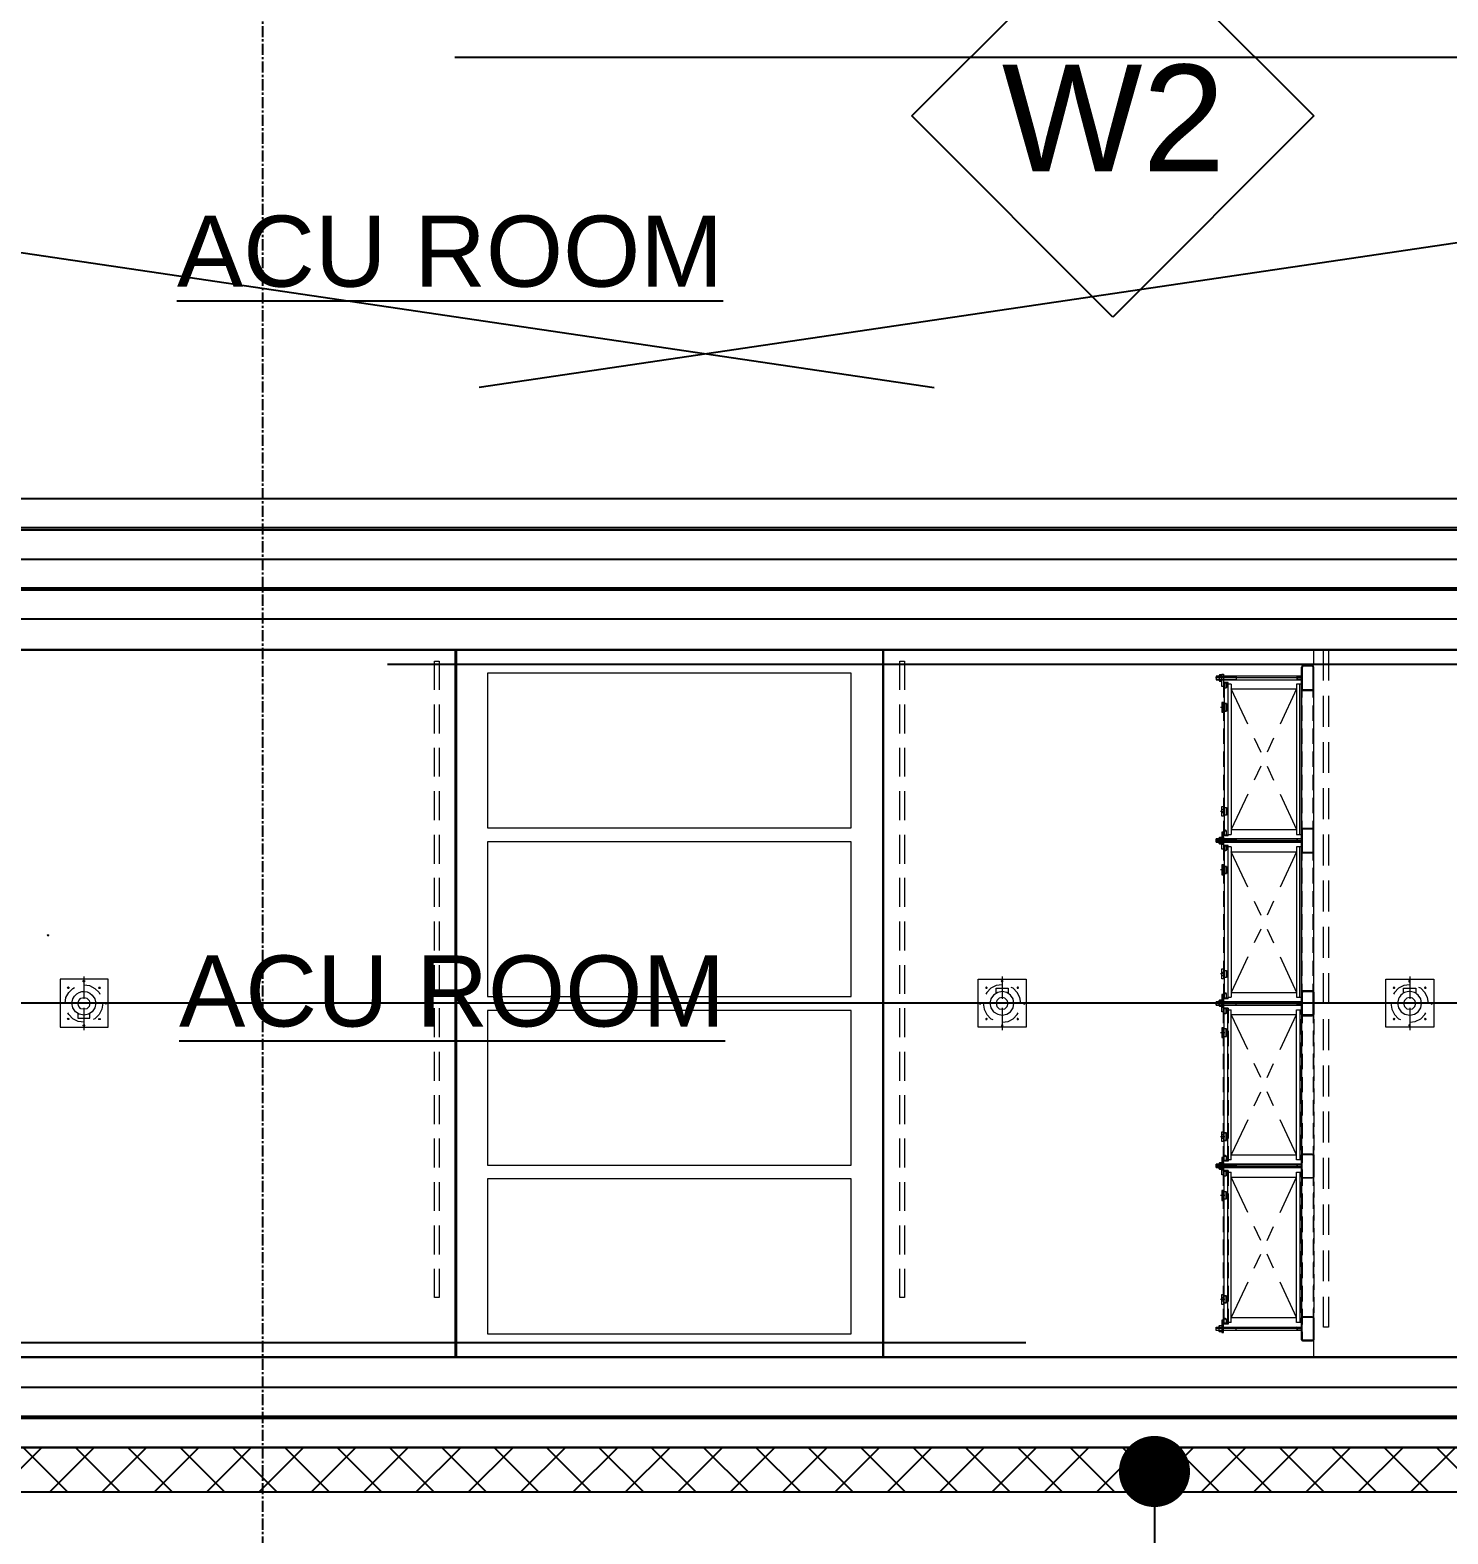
# Model space of a CAD drawing. Header units: millimetres. Extents: x 4133871 to 4440428, y -545651 to -495191.
# Drawn here: x 4173160 to 4177947, y -540136 to -535058 of the extents above; entities that cross this region are included whole.
import ezdxf
from ezdxf.enums import TextEntityAlignment as Align

# ---------------------------------------------------------------- set-up
doc = ezdxf.new("R2010")
doc.units = ezdxf.units.MM
doc.header["$LTSCALE"] = 60
for name, pattern in [('CEN', [62, 60, -1, 0, -1]), ('CEN1', [1.4, 0.8, -0.2, 0.2, -0.2]), ('CENTER', [2, 1.25, -0.25, 0.25, -0.25]), ('DASHED', [19.05, 12.7, -6.35]), ('HIDDEN', [0.375, 0.25, -0.125])]:
    doc.linetypes.add(name, pattern=pattern)
for name, color, linetype in [('1CEN', 1, 'CEN'), ('1ST FL FW1-2', 3, 'Continuous'), ('AA-XXXX-SYMB', 7, 'Continuous'), ('AA-XXXX-TEXT', 3, 'Continuous'), ('C_TEXT_01', 2, 'Continuous'), ('EQUIPMENT', 6, 'Continuous'), ('INI', 11, 'Continuous'), ('PDF_Geomertry', 7, 'Continuous')]:
    doc.layers.add(name, color=color, linetype=linetype)
doc.styles.add('ARCHILAB_ROMANS', font='romans.shx', dxfattribs={"bigfont": 'ghs.shx'})
doc.styles.add('Arial', font='arial.ttf')
doc.styles.add('돋움', font='')
doc.styles.get('돋움').set_extended_font_data('Dotum')
doc.dimstyles.new('일반도면_0060', dxfattribs={"dimtxt": 240, "dimasz": 240, "dimexe": 60, "dimexo": 300, "dimgap": 75, "dimtad": 1, "dimdec": 0, "dimzin": 0, "dimdsep": 46, "dimtxsty": '돋움', "dimcen": -300, "dimclrd": 7, "dimclre": 7, "dimclrt": 2, "dimadec": 8, "dimazin": 0, "dimtfac": 1, "dimtdec": 0, "dimtix": 1, "dimtmove": 2, "dimatfit": 3, "dimfxl": 1, "dimtolj": 1, "dimtzin": 0, "dimarcsym": 0})

# ---------------------------------------------------------------- blocks, each defined once
blk = doc.blocks.new('EQ')
at = {"color": 253, "linetype": 'DASHED', "ltscale": 10}
for p, q in [((13540, 2000), (0, 2000)), ((13540, 2000), (0, 0)), ((0, 2000), (13540, 0)), ((13312.1, -49.7), (227.8, -49.7)), ((227.9, -2338.3), (13312.1, -2338.3))]:
    blk.add_line(p, q, dxfattribs=at)
at = {"color": 253, "linetype": 'CEN1', "ltscale": 500}
blk.add_line((13237.3, -1193.2), (1563.8, -1193.2), dxfattribs=at)
at = {"color": 253}
blk.add_lwpolyline([(0, -2388), (0, 0), (13540, 0), (13540, -2388)], close=True, dxfattribs=at)
at = {"layer": 'EQUIPMENT', "color": 253}
blk.add_lwpolyline([(0, -2388), (13540, -2388), (13540, 0), (0, 0)], close=True, dxfattribs=at)
at = {"layer": 'PDF_Geomertry', "color": 253, "lineweight": 0}
for points in [[(5920.4, 0), (5920.4, -2388)], [(7258.5, -78.9), (6030.4, -78.9), (6030.4, -600.3), (7258.5, -600.3)], [(8502.1, -84.6), (8500.9, -87.2), (8502.1, -89.7), (8500.9, -94.8), (8502.1, -99.9), (8500.9, -102.4), (8502.1, -105), (8509.8, -105), (8509.8, -84.6)], [(8815.2, -52.8), (8783.4, -52.8), (8779.6, -54.1), (8778.3, -57.9), (8778.3, -131.7), (8779.6, -135.5), (8783.4, -136.8), (8815.2, -136.8), (8819.1, -135.5), (8820.3, -131.7), (8820.3, -57.9), (8819.1, -54.1)], [(8778.3, -57.9), (8778.3, -122.8)], [(8783.4, -134.2), (8815.2, -134.2), (8816.5, -133), (8817.8, -131.7), (8817.8, -57.9), (8815.2, -55.3), (8783.4, -55.3), (8780.9, -57.9), (8780.9, -131.7), (8782.1, -133)], [(8522.5, -129.2), (8517.4, -129.2), (8517.4, -127.9), (8522.5, -127.9), (8523.8, -126.6), (8523.8, -112.6), (8525, -112.6), (8525, -126.6), (8523.8, -129.2)], [(8761.8, -623), (8778.3, -623), (8778.3, -115.2), (8761.8, -115.2)], [(8778.3, -148.2), (8778.3, -200.4)], [(8517.4, -206.8), (8525, -206.8), (8525, -181.3), (8517.4, -181.3), (8525, -181.3), (8525, -206.8)], [(8523.8, -206.8), (8523.8, -181.3)], [(8778.3, -225.9), (8778.3, -278.1)], [(8778.3, -304.8), (8778.3, -357)], [(8778.3, -382.4), (8778.3, -434.6)], [(8778.3, -460.1), (8778.3, -512.3)], [(8778.3, -539), (8778.3, -589.9)], [(8522.5, -609), (8517.4, -609), (8517.4, -610.3), (8522.5, -610.3), (8522.5, -611.5), (8523.8, -612.8), (8523.8, -625.5), (8525, -625.5), (8525, -612.8), (8523.8, -610.3)], [(8815.2, -602.6), (8783.4, -602.6), (8779.6, -603.9), (8778.3, -607.7), (8778.3, -680.3), (8779.6, -684.1), (8783.4, -685.4), (8815.2, -685.4), (8819.1, -684.1), (8820.3, -680.3), (8820.3, -607.7), (8819.1, -603.9)], [(8815.2, -602.6), (8783.4, -602.6), (8779.6, -603.9), (8778.3, -607.7), (8778.3, -680.3), (8779.6, -684.1), (8783.4, -685.4), (8815.2, -685.4), (8819.1, -684.1), (8820.3, -680.3), (8820.3, -607.7), (8819.1, -603.9)], [(8778.3, -607.7), (8778.3, -671.4)], [(8783.4, -682.8), (8815.2, -682.8), (8816.5, -682.8), (8817.8, -680.3), (8817.8, -607.7), (8816.5, -605.2), (8815.2, -605.2), (8783.4, -605.2), (8782.1, -605.2), (8780.9, -607.7), (8780.9, -680.3), (8782.1, -682.8)], [(8783.4, -682.8), (8815.2, -682.8), (8816.5, -682.8), (8817.8, -680.3), (8817.8, -607.7), (8816.5, -605.2), (8815.2, -605.2), (8783.4, -605.2), (8782.1, -605.2), (8780.9, -607.7), (8780.9, -680.3), (8782.1, -682.8)], [(7258.5, -648.1), (6030.4, -648.1), (6030.4, -1170.7), (7258.5, -1170.7)], [(8778.3, -649.7), (8490.7, -649.7), (8490.7, -638.3), (8778.3, -638.3)], [(8778.3, -638.3), (8490.7, -638.3), (8490.7, -649.7), (8778.3, -649.7)], [(8502.1, -654.8), (8500.9, -653.6), (8500.9, -634.5), (8502.1, -633.2), (8500.9, -635.7), (8502.1, -638.3), (8500.9, -644.6), (8502.1, -649.7), (8500.9, -652.3)], [(8502.1, -633.2), (8500.9, -634.5), (8500.9, -653.6), (8502.1, -654.8), (8500.9, -652.3), (8502.1, -649.7), (8500.9, -644.6), (8502.1, -638.3), (8500.9, -635.7)], [(8778.3, -616.6), (8778.3, -680.3)], [(8522.5, -679), (8517.4, -679), (8517.4, -677.7), (8522.5, -677.7), (8522.5, -676.5), (8523.8, -675.2), (8523.8, -662.5), (8525, -662.5), (8525, -675.2), (8523.8, -677.7)], [(8761.8, -1172.9), (8778.3, -1172.9), (8778.3, -665), (8761.8, -665)], [(8778.3, -698.1), (8778.3, -750.3)], [(8517.4, -755.4), (8525, -755.4), (8525, -731.2), (8517.4, -731.2), (8525, -731.2), (8525, -755.4)], [(8523.8, -755.4), (8523.8, -731.2)], [(8778.3, -775.7), (8778.3, -827.9)], [(8778.3, -853.4), (8778.3, -905.6)], [(8778.3, -932.3), (8778.3, -983.2)], [(8778.3, -1009.9), (8778.3, -1062.1)], [(4749, -1274.3), (4749, -1112.2), (4586.9, -1112.2), (4586.9, -1274.3)], [(7849.2, -1112.2), (7849.2, -1274.3), (7687.1, -1274.3), (7687.1, -1112.2)], [(8778.3, -1087.6), (8778.3, -1139.8)], [(9225.7, -1112.2), (9225.7, -1274.3), (9063.5, -1274.3), (9063.5, -1112.2)], [(8815.2, -1235.2), (8783.4, -1235.2), (8779.6, -1233.9), (8778.3, -1230.1), (8778.3, -1156.3), (8779.6, -1153.8), (8783.4, -1151.2), (8815.2, -1151.2), (8819.1, -1153.8), (8820.3, -1156.3), (8820.3, -1230.1), (8819.1, -1233.9)], [(8815.2, -1151.2), (8783.4, -1151.2), (8779.6, -1153.8), (8778.3, -1156.3), (8778.3, -1230.1), (8779.6, -1233.9), (8783.4, -1235.2), (8815.2, -1235.2), (8819.1, -1233.9), (8820.3, -1230.1), (8820.3, -1156.3), (8819.1, -1153.8)], [(8778.3, -1221.2), (8778.3, -1156.3)], [(8778.3, -1166.5), (8778.3, -1230.1)], [(8783.4, -1153.8), (8815.2, -1153.8), (8817.8, -1156.3), (8817.8, -1230.1), (8815.2, -1232.7), (8783.4, -1232.7), (8780.9, -1230.1), (8780.9, -1156.3)], [(8783.4, -1232.7), (8815.2, -1232.7), (8817.8, -1230.1), (8817.8, -1156.3), (8815.2, -1153.8), (8783.4, -1153.8), (8780.9, -1156.3), (8780.9, -1230.1)], [(7258.5, -1217.3), (6030.4, -1217.3), (6030.4, -1739.9), (7258.5, -1739.9)], [(8778.3, -1188.1), (8490.7, -1188.1), (8490.7, -1199.6), (8778.3, -1199.6)], [(8778.3, -1199.6), (8490.7, -1199.6), (8490.7, -1188.1), (8778.3, -1188.1)], [(8502.1, -1183), (8500.9, -1184.3), (8500.9, -1202.1), (8502.1, -1203.4), (8500.9, -1200.8), (8502.1, -1198.3), (8500.9, -1193.2), (8502.1, -1188.1), (8500.9, -1185.6)], [(8502.1, -1203.4), (8500.9, -1202.1), (8500.9, -1184.3), (8502.1, -1183), (8500.9, -1185.6), (8502.1, -1188.1), (8500.9, -1193.2), (8502.1, -1198.3), (8500.9, -1200.9)], [(8522.5, -1228.9), (8517.4, -1228.9), (8517.4, -1226.3), (8522.5, -1226.3), (8523.8, -1225), (8523.8, -1212.3), (8525, -1212.3), (8525, -1225), (8523.8, -1227.6)], [(8761.8, -1214.9), (8778.3, -1214.9), (8778.3, -1721.4), (8761.8, -1721.4)], [(8778.3, -1298.9), (8778.3, -1246.7)], [(8778.3, -1376.5), (8778.3, -1325.6)], [(8778.3, -1455.4), (8778.3, -1403.2)], [(8778.3, -1533.1), (8778.3, -1480.9)], [(8778.3, -1610.7), (8778.3, -1559.8)], [(8517.4, -1631.1), (8525, -1631.1), (8525, -1656.5), (8517.4, -1656.5), (8525, -1656.5), (8525, -1631.1)], [(8523.8, -1631.1), (8523.8, -1656.5)], [(8778.3, -1689.6), (8778.3, -1637.4)], [(8522.5, -1707.4), (8517.4, -1707.4), (8517.4, -1710), (8522.5, -1710), (8523.8, -1711.2), (8523.8, -1724), (8525, -1724), (8525, -1711.2), (8523.8, -1708.7)], [(8815.2, -1783.8), (8783.4, -1783.8), (8779.6, -1782.5), (8778.3, -1780), (8778.3, -1706.2), (8779.6, -1702.3), (8783.4, -1701.1), (8815.2, -1701.1), (8819.1, -1702.3), (8820.3, -1706.2), (8820.3, -1780), (8819.1, -1782.5)], [(8815.2, -1783.8), (8783.4, -1783.8), (8779.6, -1782.5), (8778.3, -1780), (8778.3, -1706.2), (8779.6, -1702.3), (8783.4, -1701.1), (8815.2, -1701.1), (8819.1, -1702.3), (8820.3, -1706.2), (8820.3, -1780), (8819.1, -1782.5)], [(8778.3, -1769.8), (8778.3, -1706.2)], [(8778.3, -1780), (8778.3, -1715.1)], [(8783.4, -1703.6), (8815.2, -1703.6), (8817.8, -1706.2), (8817.8, -1780), (8816.5, -1781.3), (8815.2, -1782.5), (8783.4, -1782.5), (8782.1, -1781.3), (8780.9, -1780), (8780.9, -1706.2)], [(8783.4, -1703.6), (8815.2, -1703.6), (8817.8, -1706.2), (8817.8, -1780), (8816.5, -1781.2), (8815.2, -1782.5), (8783.4, -1782.5), (8782.1, -1781.2), (8780.9, -1780), (8780.9, -1706.2)], [(8778.3, -1736.7), (8490.7, -1736.7), (8490.7, -1748.2), (8778.3, -1748.2)], [(8778.3, -1748.2), (8490.7, -1748.2), (8490.7, -1736.7), (8778.3, -1736.7)], [(8502.1, -1731.6), (8500.9, -1734.2), (8500.9, -1752), (8502.1, -1753.2), (8500.9, -1750.7), (8502.1, -1748.2), (8500.9, -1743.1), (8502.1, -1738), (8500.9, -1735.4)], [(8502.1, -1753.2), (8500.9, -1752), (8500.9, -1734.2), (8502.1, -1731.6), (8500.9, -1735.4), (8502.1, -1738), (8500.9, -1743.1), (8502.1, -1748.2), (8500.9, -1750.7)], [(8522.5, -1777.4), (8517.4, -1777.4), (8517.4, -1776.2), (8522.5, -1776.2), (8523.8, -1774.9), (8523.8, -1760.9), (8525, -1760.9), (8525, -1774.9), (8523.8, -1776.2)], [(8761.8, -1763.4), (8778.3, -1763.4), (8778.3, -2271.3), (8761.8, -2271.3)], [(7258.5, -1786.5), (6030.4, -1786.5), (6030.4, -2309.1), (7258.5, -2309.1)], [(8778.3, -1848.7), (8778.3, -1796.5)], [(8778.3, -1926.4), (8778.3, -1874.2)], [(8778.3, -2004), (8778.3, -1953.1)], [(8778.3, -2082.9), (8778.3, -2030.7)], [(8778.3, -2160.5), (8778.3, -2108.4)], [(8517.4, -2180.9), (8525, -2180.9), (8525, -2205.1), (8517.4, -2205.1), (8525, -2205.1), (8525, -2180.9)], [(8523.8, -2180.9), (8523.8, -2205.1)], [(8778.3, -2238.2), (8778.3, -2186)], [(8502.1, -2303.1), (8500.9, -2300.5), (8502.1, -2298), (8500.9, -2291.6), (8502.1, -2286.5), (8500.9, -2284), (8502.1, -2281.5), (8509.8, -2281.5), (8509.8, -2303.1)], [(8522.5, -2257.3), (8517.4, -2257.3), (8517.4, -2258.5), (8522.5, -2258.5), (8522.5, -2259.8), (8523.8, -2261.1), (8523.8, -2273.8), (8525, -2273.8), (8525, -2261.1), (8523.8, -2258.5)], [(8815.2, -2333.6), (8783.4, -2333.6), (8779.6, -2332.4), (8778.3, -2328.6), (8778.3, -2256), (8779.6, -2252.2), (8783.4, -2250.9), (8815.2, -2250.9), (8819.1, -2252.2), (8820.3, -2256), (8820.3, -2328.6), (8819.1, -2332.4)], [(8778.3, -2328.6), (8778.3, -2264.9)], [(8783.4, -2253.5), (8815.2, -2253.5), (8816.5, -2253.5), (8817.8, -2256), (8817.8, -2328.6), (8816.5, -2331.1), (8815.2, -2331.1), (8783.4, -2331.1), (8782.1, -2331.1), (8780.9, -2328.6), (8780.9, -2256), (8782.1, -2253.5)]]:
    blk.add_lwpolyline(points, close=True, dxfattribs=at)
for points in [[(5925.2, 0), (5925.2, -2388)], [(7363.7, 0), (7363.7, -2388)], [(7367.3, 0), (7367.3, -2388), (7367.3, 0)], [(8820.2, -45.8), (8820.2, 0)], [(8853.4, -103), (8853.4, 0.1), (8869.9, 0.1)], [(8869.9, 0.1), (8869.9, -103)], [(5851, -135.1), (5851, -38.2), (5866.5, -38.2)], [(5866.5, -38.2), (5866.5, -135.1)], [(7422.3, -135.1), (7422.3, -38.2), (7437.8, -38.2)], [(7437.8, -38.2), (7437.8, -135.1)], [(8778.3, -94.8), (8488.1, -94.8)], [(8778.3, -88.4), (8490.7, -88.4), (8490.7, -101.2), (8778.3, -101.2)], [(8490.7, -88.4), (8490.7, -101.2)], [(8490.7, -89.7), (8558.1, -89.7), (8559.4, -88.4)], [(8490.7, -99.9), (8558.1, -99.9), (8559.4, -101.2)], [(8512.3, -94.8), (8499.6, -94.8)], [(8502.1, -84.6), (8500.8, -85.9), (8500.8, -103.7), (8502.1, -105)], [(8502.1, -89.7), (8509.8, -89.7)], [(8502.1, -99.9), (8509.8, -99.9)], [(8519.9, -94.8), (8504.7, -94.8)], [(8514.8, -82.1), (8514.8, -124.1), (8509.8, -124.1), (8509.8, -82.1), (8514.8, -82.1)], [(8514.8, -88.4), (8509.8, -88.4)], [(8514.8, -101.2), (8509.8, -101.2)], [(8558.1, -88.4), (8558.1, -101.2)], [(8778.3, -89.7), (8764.3, -89.7), (8761.8, -88.4)], [(8778.3, -99.9), (8764.3, -99.9), (8761.8, -101.2)], [(8764.3, -101.2), (8764.3, -88.4), (8764.3, -101.2)], [(8778.3, -101.2), (8778.3, -88.4)], [(8780.9, -83.3), (8780.9, -54.1)], [(8817.8, -83.3), (8817.8, -54.1)], [(8820.2, -124.7), (8820.2, -72.5)], [(8820.3, -122.8), (8820.3, -57.9)], [(8514.8, -110.1), (8514.8, -161)], [(8531.4, -161), (8531.4, -110.1), (8514.8, -110.1)], [(8517.4, -110.1), (8517.4, -628.1)], [(8531.4, -112.6), (8517.4, -112.6)], [(8541.6, -115.2), (8530.1, -115.2), (8530.1, -623)], [(8541.6, -115.2), (8541.6, -623)], [(8597.6, -251.3), (8541.6, -131.7), (8761.8, -131.7), (8707, -251.3)], [(8773.2, -623), (8773.2, -115.2)], [(8780.9, -161), (8780.9, -108.8)], [(8817.8, -161), (8817.8, -108.8)], [(8820.2, -166.1), (8820.2, -113.9)], [(8820.3, -200.4), (8820.3, -148.2)], [(5851, -282.1), (5851, -184.1)], [(5866.5, -184.1), (5866.5, -282.1)], [(7422.3, -282.1), (7422.3, -184.1)], [(7437.8, -184.1), (7437.8, -282.1)], [(8519.9, -194.1), (8504.7, -194.1)], [(8514.8, -210.6), (8514.8, -177.5), (8509.8, -177.5), (8509.8, -210.6), (8514.8, -210.6)], [(8514.8, -187.7), (8509.8, -187.7)], [(8514.8, -199.2), (8509.8, -199.2)], [(8514.8, -187.7), (8514.8, -239.9)], [(8531.4, -239.9), (8531.4, -187.7)], [(8780.9, -239.9), (8780.9, -187.7)], [(8817.8, -239.9), (8817.8, -187.7)], [(8820.2, -243.8), (8820.2, -191.6)], [(8853.4, -259.5), (8853.4, -155.2)], [(8869.9, -155.2), (8869.9, -259.5)], [(8820.3, -278.1), (8820.3, -225.9)], [(8514.8, -265.3), (8514.8, -317.5)], [(8531.4, -317.5), (8531.4, -265.3)], [(8619.2, -298.4), (8640.9, -345.5)], [(8684.1, -298.4), (8662.5, -345.5)], [(8780.9, -317.5), (8780.9, -265.3)], [(8817.8, -317.5), (8817.8, -265.3)], [(8820.2, -322.7), (8820.2, -270.5)], [(5851, -428), (5851, -331.2)], [(5866.5, -331.2), (5866.5, -428)], [(7422.3, -428), (7422.3, -331.2)], [(7437.8, -331.2), (7437.8, -428)], [(8514.8, -343), (8514.8, -395.2)], [(8531.4, -395.2), (8531.4, -343)], [(8780.9, -395.2), (8780.9, -343)], [(8817.8, -395.2), (8817.8, -343)], [(8820.2, -400.3), (8820.2, -348.1)], [(8820.3, -357), (8820.3, -304.8)], [(8853.4, -414.8), (8853.4, -311.7)], [(8869.9, -311.7), (8869.9, -414.8)], [(8640.9, -392.6), (8619.2, -439.7)], [(8662.5, -392.6), (8684.1, -439.7)], [(8820.3, -434.6), (8820.3, -382.4)], [(8514.8, -421.9), (8514.8, -474.1)], [(8531.4, -474.1), (8531.4, -421.9)], [(8780.9, -474.1), (8780.9, -421.9)], [(8817.8, -474.1), (8817.8, -421.9)], [(8820.2, -477.9), (8820.2, -425.8)], [(5851, -575.1), (5851, -477.1)], [(5866.5, -477.1), (5866.5, -575.1)], [(7422.3, -575.1), (7422.3, -477.1)], [(7437.8, -477.1), (7437.8, -575.1)], [(8514.8, -499.5), (8514.8, -551.7)], [(8531.4, -551.7), (8531.4, -499.5)], [(8597.6, -486.8), (8541.6, -606.5)], [(8707, -486.8), (8761.8, -606.5)], [(8780.9, -551.7), (8780.9, -499.5)], [(8817.8, -551.7), (8817.8, -499.5)], [(8820.2, -556.9), (8820.2, -504.7)], [(8820.3, -512.3), (8820.3, -460.1)], [(8853.4, -571.4), (8853.4, -467)], [(8869.9, -467), (8869.9, -571.4)], [(8519.9, -545.4), (8504.7, -545.4)], [(8514.8, -528.8), (8514.8, -561.9), (8509.8, -561.9), (8509.8, -528.8), (8514.8, -528.8)], [(8514.8, -539), (8509.8, -539)], [(8514.8, -550.5), (8509.8, -550.5)], [(8517.4, -532.6), (8525, -532.6), (8525, -558.1), (8517.4, -558.1)], [(8523.8, -532.6), (8523.8, -558.1)], [(8820.3, -589.9), (8820.3, -539)], [(8514.8, -577.2), (8514.8, -628.1)], [(8531.4, -628.1), (8531.4, -577.2)], [(8541.6, -606.5), (8761.8, -606.5)], [(8780.9, -629.4), (8780.9, -577.2)], [(8780.9, -633.2), (8780.9, -602.6)], [(8817.8, -629.4), (8817.8, -577.2)], [(8817.8, -633.2), (8817.8, -602.6)], [(8820.2, -634.5), (8820.2, -582.3)], [(8820.3, -671.4), (8820.3, -607.7)], [(5851, -722.2), (5851, -624.1)], [(5866.5, -624.1), (5866.5, -722.2)], [(7422.3, -722.2), (7422.3, -624.1)], [(7437.8, -624.1), (7437.8, -722.2)], [(8778.3, -644.6), (8488.1, -644.6)], [(8778.3, -644.6), (8488.1, -644.6)], [(8490.7, -649.7), (8490.7, -638.3)], [(8490.7, -639.6), (8558.1, -639.6), (8559.4, -638.3)], [(8490.7, -638.3), (8490.7, -649.7)], [(8490.7, -639.6), (8558.1, -639.6), (8559.4, -638.3)], [(8490.7, -648.5), (8558.1, -648.5), (8559.4, -649.7)], [(8490.7, -648.5), (8558.1, -648.5), (8559.4, -649.7)], [(8512.3, -644.6), (8499.6, -644.6)], [(8512.3, -644.6), (8499.6, -644.6)], [(8502.1, -654.8), (8509.8, -654.8), (8509.8, -633.2), (8502.1, -633.2)], [(8502.1, -633.2), (8509.8, -633.2), (8509.8, -654.8), (8502.1, -654.8)], [(8502.1, -638.3), (8509.8, -638.3)], [(8502.1, -638.3), (8509.8, -638.3)], [(8502.1, -649.7), (8509.8, -649.7)], [(8502.1, -649.7), (8509.8, -649.7)], [(8519.9, -644.6), (8504.7, -644.6)], [(8519.9, -644.6), (8504.7, -644.6)], [(8514.8, -656.1), (8514.8, -615.4), (8509.8, -615.4), (8509.8, -656.1), (8514.8, -656.1)], [(8514.9, -631.9), (8514.9, -672.6), (8509.8, -672.6), (8509.8, -631.9), (8514.9, -631.9)], [(8514.8, -638.3), (8509.8, -638.3)], [(8514.9, -638.3), (8509.8, -638.3)], [(8514.8, -649.7), (8509.8, -649.7)], [(8514.9, -649.7), (8509.8, -649.7)], [(8531.4, -628.1), (8514.8, -628.1)], [(8514.9, -659.9), (8514.9, -710.8)], [(8531.4, -710.8), (8531.4, -659.9), (8514.9, -659.9)], [(8531.4, -625.5), (8517.4, -625.5)], [(8517.4, -659.9), (8517.4, -1177.9)], [(8530.1, -623), (8541.6, -623)], [(8558.1, -649.7), (8558.1, -638.3)], [(8558.1, -638.3), (8558.1, -649.7)], [(8778.3, -639.6), (8764.3, -639.6), (8761.8, -638.3)], [(8778.3, -639.6), (8764.3, -639.6), (8761.8, -638.3)], [(8778.3, -648.5), (8764.3, -648.5), (8761.8, -649.7)], [(8778.3, -648.5), (8764.3, -648.5), (8761.8, -649.7)], [(8764.3, -638.3), (8764.3, -649.7), (8764.3, -638.3)], [(8764.3, -649.7), (8764.3, -638.3), (8764.3, -649.7)], [(8780.9, -685.4), (8780.9, -656.1)], [(8780.9, -710.8), (8780.9, -658.6)], [(8817.8, -685.4), (8817.8, -656.1)], [(8817.8, -710.8), (8817.8, -658.6)], [(8820.2, -712.1), (8820.2, -660)], [(8820.3, -680.3), (8820.3, -616.6)], [(8853.4, -727.9), (8853.4, -623.6)], [(8869.9, -623.6), (8869.9, -727.9)], [(8531.4, -662.5), (8517.4, -662.5)], [(8541.6, -665), (8530.1, -665), (8530.1, -1172.9)], [(8541.6, -665), (8541.6, -1172.9)], [(8597.6, -801.2), (8541.6, -681.6), (8761.8, -681.6), (8707.1, -801.2)], [(8773.2, -1172.9), (8773.2, -665)], [(8820.3, -750.3), (8820.3, -698.1)], [(8519.9, -742.6), (8504.7, -742.6)], [(8514.9, -759.2), (8514.9, -726.1), (8509.8, -726.1), (8509.8, -759.2), (8514.9, -759.2)], [(8514.9, -737.6), (8509.8, -737.6)], [(8514.9, -749), (8509.8, -749)], [(8514.9, -736.3), (8514.9, -788.5)], [(8531.4, -788.5), (8531.4, -736.3)], [(8780.9, -788.5), (8780.9, -736.3)], [(8817.8, -788.5), (8817.8, -736.3)], [(8820.2, -789.8), (8820.2, -738.9)], [(5851, -868.1), (5851, -770)], [(5866.5, -770), (5866.5, -868.1)], [(7422.3, -868.1), (7422.3, -770)], [(7437.8, -770), (7437.8, -868.1)], [(8820.3, -827.9), (8820.3, -775.7)], [(8853.4, -883.2), (8853.4, -778.8)], [(8869.9, -778.8), (8869.9, -883.2)], [(8514.9, -815.2), (8514.9, -867.4)], [(8531.4, -867.4), (8531.4, -815.2)], [(8619.2, -848.3), (8640.9, -895.4)], [(8684.1, -848.3), (8662.5, -895.4)], [(8780.9, -867.4), (8780.9, -815.2)], [(8817.8, -867.4), (8817.8, -815.2)], [(8820.2, -868.7), (8820.2, -816.5)], [(8820.3, -905.6), (8820.3, -853.4)], [(8514.9, -892.8), (8514.9, -945)], [(8531.4, -945), (8531.4, -892.8)], [(8780.9, -945), (8780.9, -892.8)], [(8817.8, -945), (8817.8, -892.8)], [(8820.2, -946.3), (8820.2, -894.1)], [(4547.2, -963.6), (4547.2, -964.9), (4545.9, -966.1), (4544.7, -964.9), (4543.5, -963.6), (4544.7, -962.4), (4547.2, -962.4), (4547.2, -963.6)], [(4548.4, -963.6), (4543.5, -963.6)], [(5851, -1015.2), (5851, -917.1)], [(5866.5, -917.1), (5866.5, -1015.2)], [(7422.3, -1015.2), (7422.3, -917.1)], [(7437.8, -917.1), (7437.8, -1015.2)], [(8640.9, -942.5), (8619.2, -989.6)], [(8662.5, -942.5), (8684.1, -989.6)], [(8820.3, -983.2), (8820.3, -932.3)], [(8853.4, -1039.8), (8853.4, -935.4)], [(8869.9, -935.4), (8869.9, -1039.8)], [(8514.9, -970.5), (8514.9, -1022.7)], [(8531.4, -1022.7), (8531.4, -970.5)], [(8780.9, -1022.7), (8780.9, -970.5)], [(8817.8, -1022.7), (8817.8, -970.5)], [(8820.2, -1024), (8820.2, -971.8)], [(8820.3, -1062.1), (8820.3, -1009.9)], [(5851, -1161.1), (5851, -1064.2)], [(5866.5, -1064.2), (5866.5, -1161.1)], [(7422.3, -1161.1), (7422.3, -1064.2)], [(7437.8, -1064.2), (7437.8, -1161.1)], [(8514.9, -1049.4), (8514.9, -1100.3)], [(8531.4, -1100.3), (8531.4, -1049.4)], [(8597.6, -1036.7), (8541.6, -1156.3)], [(8707.1, -1036.7), (8761.8, -1156.3)], [(8780.9, -1100.3), (8780.9, -1049.4)], [(8817.8, -1100.3), (8817.8, -1049.4)], [(8820.2, -1102.9), (8820.2, -1050.7)], [(4669.5, -1118.3), (4669.5, -1121.3), (4664.9, -1121.3), (4664.9, -1116.8), (4669.5, -1116.8), (4669.5, -1118.3)], [(4668, -1177.9), (4668, -1103)], [(4668, -1121.3), (4668, -1115.2)], [(7769.7, -1118.3), (7769.7, -1116.7), (7766.6, -1116.7), (7765.1, -1118.3), (7766.6, -1121.3), (7769.7, -1121.3), (7769.7, -1118.3)], [(7768.1, -1103), (7768.1, -1177.9)], [(7768.1, -1121.3), (7768.1, -1115.2)], [(8519.9, -1093.9), (8504.7, -1093.9)], [(8514.9, -1077.4), (8514.9, -1110.5), (8509.8, -1110.5), (8509.8, -1077.4), (8514.9, -1077.4)], [(8514.9, -1088.9), (8509.8, -1088.9)], [(8514.9, -1100.3), (8509.8, -1100.3)], [(8517.4, -1082.5), (8525, -1082.5), (8525, -1106.7), (8517.4, -1106.7)], [(8523.8, -1082.5), (8523.8, -1106.7)], [(8820.3, -1139.8), (8820.3, -1087.6)], [(8853.4, -1195), (8853.4, -1091.9)], [(8869.9, -1091.9), (8869.9, -1195)], [(9146.1, -1118.3), (9146.1, -1116.7), (9141.5, -1116.7), (9141.5, -1121.3), (9146.1, -1121.3), (9146.1, -1118.3)], [(9144.6, -1103), (9144.6, -1177.9)], [(9144.6, -1121.3), (9144.6, -1115.2)], [(4603.7, -1193.2), (4606.8, -1173.3), (4616, -1156.5), (4629.7, -1142.8), (4635.8, -1139.7)], [(4617.5, -1141.2), (4616, -1142.8), (4612.9, -1142.8), (4611.4, -1141.2), (4612.9, -1139.7), (4614.4, -1138.2), (4616, -1139.7), (4617.5, -1141.2)], [(4616, -1142.8), (4612.9, -1138.2)], [(4695.5, -1165.7), (4704.7, -1177.9), (4707.7, -1193.2), (4704.7, -1208.5), (4695.5, -1222.3), (4683.3, -1229.9), (4668, -1233), (4651.1, -1229.9), (4638.9, -1222.3), (4629.7, -1208.5), (4626.7, -1193.2), (4629.7, -1177.9)], [(4668, -1130.5), (4686.3, -1133.6), (4704.7, -1142.8), (4718.4, -1156.5), (4721.5, -1162.6)], [(4723, -1141.2), (4721.5, -1142.8), (4718.4, -1142.8), (4716.9, -1141.2), (4720, -1138.2), (4721.5, -1139.7), (4723, -1141.2)], [(4718.4, -1142.8), (4721.5, -1138.2)], [(7768.1, -1130.5), (7748.2, -1133.6), (7729.9, -1142.7), (7716.1, -1156.5), (7713.1, -1162.6)], [(7717.7, -1141.2), (7716.1, -1139.7), (7714.6, -1138.2), (7713.1, -1139.7), (7713.1, -1142.7), (7716.1, -1142.7), (7717.7, -1141.2)], [(7717.7, -1142.7), (7713.1, -1138.2)], [(7807.9, -1193.2), (7804.8, -1177.9), (7795.7, -1165.7), (7783.4, -1156.5), (7768.1, -1153.5), (7752.8, -1156.5), (7739.1, -1165.7), (7729.9, -1177.9), (7726.8, -1193.2), (7729.9, -1208.5), (7739.1, -1222.3), (7752.8, -1229.9), (7768.1, -1233), (7783.4, -1229.9), (7795.7, -1222.3), (7804.8, -1208.5), (7807.9, -1193.2)], [(7748.2, -1158), (7748.2, -1142.7), (7788, -1142.7)], [(7788, -1142.7), (7788, -1158)], [(7830.8, -1191.7), (7830.8, -1193.2), (7827.8, -1173.3), (7818.6, -1156.5), (7804.8, -1142.7), (7798.7, -1139.7)], [(7823.2, -1141.2), (7821.7, -1139.7), (7820.1, -1138.2), (7818.6, -1139.7), (7818.6, -1142.7), (7821.7, -1142.7), (7823.2, -1141.2)], [(7818.6, -1142.7), (7823.2, -1138.2)], [(8514.9, -1205.9), (8514.9, -1163.9), (8509.8, -1163.9), (8509.8, -1205.9), (8514.9, -1205.9)], [(8514.9, -1127), (8514.9, -1177.9)], [(8522.5, -1160.1), (8522.5, -1158.9), (8517.4, -1158.9), (8517.4, -1160.1), (8522.5, -1160.1), (8523.8, -1161.4), (8523.8, -1175.4), (8525, -1175.4), (8525, -1161.4), (8523.8, -1158.9), (8522.5, -1158.9)], [(8531.4, -1177.9), (8531.4, -1127)], [(8541.6, -1156.3), (8761.8, -1156.3)], [(8780.9, -1179.2), (8780.9, -1127)], [(8780.9, -1152.5), (8780.9, -1181.8)], [(8817.8, -1179.2), (8817.8, -1127)], [(8817.8, -1152.5), (8817.8, -1181.8)], [(8820.2, -1180.5), (8820.2, -1128.3)], [(8820.3, -1156.3), (8820.3, -1221.2)], [(8820.3, -1230.1), (8820.3, -1166.5)], [(9094.1, -1141.2), (9092.6, -1139.7), (9091.1, -1138.2), (9089.5, -1139.7), (9088, -1141.2), (9089.5, -1142.7), (9092.6, -1142.7), (9094.1, -1141.2)], [(9144.6, -1130.5), (9124.7, -1133.6), (9106.4, -1142.7), (9092.6, -1156.5), (9089.5, -1162.6)], [(9094.1, -1142.7), (9089.5, -1138.2)], [(9123.2, -1158), (9123.2, -1142.7), (9164.5, -1142.7)], [(9164.5, -1142.7), (9164.5, -1158)], [(9207.3, -1191.7), (9207.3, -1193.2), (9204.3, -1173.3), (9195.1, -1156.5), (9181.3, -1142.7), (9175.2, -1139.7)], [(9199.7, -1141.2), (9198.1, -1139.7), (9196.6, -1138.2), (9195.1, -1139.7), (9193.5, -1141.2), (9195.1, -1142.7), (9198.1, -1142.7), (9199.7, -1141.2)], [(9195.1, -1142.7), (9198.1, -1138.2)], [(4577.7, -1193.2), (4651.1, -1193.2)], [(4687.8, -1193.2), (4684.8, -1203.9), (4677.1, -1211.6), (4668, -1213.1), (4657.3, -1211.6), (4649.6, -1203.9), (4646.6, -1193.2), (4649.6, -1184), (4657.3, -1176.4), (4668, -1173.3), (4677.1, -1176.4), (4684.8, -1184), (4687.8, -1193.2)], [(4668, -1283.5), (4668, -1208.5)], [(4683.3, -1193.2), (4756.7, -1193.2)], [(4730.7, -1191.7), (4730.7, -1193.2), (4727.6, -1213.1), (4718.4, -1231.5), (4704.7, -1245.2), (4698.6, -1248.3)], [(4744.4, -1193.2), (4741.4, -1196.3), (4739.9, -1194.8), (4739.9, -1191.7), (4742.9, -1191.7), (4744.4, -1193.2), (4738.3, -1193.2)], [(5851, -1308.1), (5851, -1210.1)], [(5866.5, -1210.1), (5866.5, -1308.1)], [(7422.3, -1308.1), (7422.3, -1210.1)], [(7437.8, -1210.1), (7437.8, -1308.1)], [(7677.9, -1193.2), (7752.8, -1193.2)], [(7696.2, -1193.2), (7694.7, -1191.7), (7691.7, -1191.7), (7690.1, -1193.2), (7691.7, -1194.7), (7693.2, -1196.3), (7694.7, -1194.7), (7696.2, -1193.2), (7690.1, -1193.2)], [(7703.9, -1193.2), (7706.9, -1213.1), (7716.1, -1231.5), (7729.9, -1245.2), (7736, -1248.3)], [(7832.3, -1193.2), (7708.5, -1193.2)], [(7788, -1193.2), (7784.9, -1184), (7777.3, -1176.4), (7768.1, -1173.3), (7757.4, -1176.4), (7749.8, -1184), (7748.2, -1193.2), (7749.8, -1203.9), (7757.4, -1211.6), (7768.1, -1213.1), (7777.3, -1211.6), (7784.9, -1203.9), (7788, -1193.2)], [(7768.1, -1208.5), (7768.1, -1283.5)], [(7783.4, -1193.2), (7858.4, -1193.2)], [(7838.5, -1193.2), (7846.1, -1193.2)], [(7844.6, -1193.2), (7844.6, -1191.7), (7840, -1191.7), (7840, -1194.7), (7843.1, -1196.3), (7844.6, -1194.7), (7844.6, -1193.2)], [(8778.3, -1193.2), (8488.1, -1193.2)], [(8558.1, -1199.6), (8558.1, -1188.1), (8490.7, -1188.1), (8490.7, -1199.6)], [(8490.7, -1199.6), (8490.7, -1188.1), (8559.4, -1188.1)], [(8490.7, -1198.3), (8558.1, -1198.3), (8559.4, -1199.6)], [(8490.7, -1198.3), (8558.1, -1198.3), (8559.4, -1199.6)], [(8512.3, -1193.2), (8499.6, -1193.2)], [(8512.3, -1193.2), (8499.6, -1193.2)], [(8502.1, -1183), (8509.8, -1183), (8509.8, -1203.4), (8502.1, -1203.4)], [(8502.1, -1203.4), (8509.8, -1203.4), (8509.8, -1183), (8502.1, -1183)], [(8502.1, -1188.1), (8509.8, -1188.1)], [(8502.1, -1188.1), (8509.8, -1188.1)], [(8502.1, -1198.3), (8509.8, -1198.3)], [(8502.1, -1198.3), (8509.8, -1198.3)], [(8519.9, -1193.2), (8504.7, -1193.2)], [(8519.9, -1193.2), (8504.7, -1193.2)], [(8514.9, -1180.5), (8514.9, -1222.5), (8509.8, -1222.5), (8509.8, -1180.5), (8514.9, -1180.5)], [(8514.9, -1188.1), (8509.8, -1188.1)], [(8514.9, -1188.1), (8509.8, -1188.1)], [(8514.9, -1199.6), (8509.8, -1199.6)], [(8514.9, -1199.6), (8509.8, -1199.6)], [(8531.4, -1177.9), (8514.9, -1177.9)], [(8514.9, -1260.7), (8514.9, -1209.8)], [(8531.4, -1209.8), (8514.9, -1209.8)], [(8531.4, -1175.4), (8517.4, -1175.4)], [(8517.4, -1726.5), (8517.4, -1209.8)], [(8531.4, -1212.3), (8517.4, -1212.3)], [(8530.1, -1172.9), (8541.6, -1172.9)], [(8530.1, -1214.9), (8541.6, -1214.9)], [(8541.6, -1721.4), (8530.1, -1721.4), (8530.1, -1214.9)], [(8531.4, -1209.8), (8531.4, -1260.7)], [(8541.6, -1721.4), (8541.6, -1214.9)], [(8558.1, -1188.1), (8559.4, -1188.1)], [(8558.1, -1199.6), (8558.1, -1188.1)], [(8778.3, -1188.1), (8761.8, -1188.1)], [(8778.3, -1188.1), (8761.8, -1188.1)], [(8778.3, -1198.3), (8764.3, -1198.3), (8761.8, -1199.6)], [(8778.3, -1198.3), (8764.3, -1198.3), (8761.8, -1199.6)], [(8764.3, -1199.6), (8764.3, -1188.1), (8764.3, -1199.6)], [(8764.3, -1188.1), (8764.3, -1199.6), (8764.3, -1188.1)], [(8773.2, -1214.9), (8773.2, -1721.4)], [(8780.9, -1233.9), (8780.9, -1204.7)], [(8780.9, -1208.5), (8780.9, -1260.7)], [(8817.8, -1233.9), (8817.8, -1204.7)], [(8817.8, -1208.5), (8817.8, -1260.7)], [(8820.2, -1258.2), (8820.2, -1206)], [(9054.4, -1193.2), (9127.8, -1193.2)], [(9072.7, -1193.2), (9066.6, -1193.2)], [(9080.4, -1193.2), (9083.4, -1213.1), (9092.6, -1231.5), (9106.4, -1245.2), (9112.5, -1248.3)], [(9164.5, -1193.2), (9161.4, -1184), (9153.8, -1176.4), (9144.6, -1173.3), (9133.9, -1176.4), (9126.3, -1184), (9123.2, -1193.2), (9126.3, -1203.9), (9133.9, -1211.6), (9144.6, -1213.1), (9153.8, -1211.6), (9161.4, -1203.9), (9164.5, -1193.2)], [(9144.6, -1208.5), (9144.6, -1283.5)], [(9159.9, -1193.2), (9233.3, -1193.2)], [(9221.1, -1193.2), (9219.5, -1191.7), (9216.5, -1191.7), (9216.5, -1194.7), (9218, -1196.3), (9219.5, -1194.7), (9221.1, -1193.2), (9215, -1193.2)], [(4617.5, -1246.8), (4616, -1248.3), (4612.9, -1248.3), (4611.4, -1246.8), (4614.4, -1243.7), (4617.5, -1246.8)], [(4668, -1257.5), (4648.1, -1254.4), (4629.7, -1245.2), (4616, -1231.5), (4612.9, -1225.3)], [(4616, -1243.7), (4612.9, -1248.3)], [(4646.6, -1228.4), (4646.6, -1243.7), (4687.8, -1243.7)], [(4669.5, -1268.2), (4669.5, -1269.7), (4668, -1271.2), (4664.9, -1269.7), (4664.9, -1266.6), (4668, -1265.1), (4669.5, -1266.6), (4669.5, -1268.2)], [(4668, -1265.1), (4668, -1271.2)], [(4687.8, -1243.7), (4687.8, -1228.4)], [(4723, -1246.8), (4721.5, -1248.3), (4718.4, -1248.3), (4716.9, -1246.8), (4718.4, -1245.2), (4720, -1243.7), (4721.5, -1245.2), (4723, -1246.8)], [(4718.4, -1243.7), (4721.5, -1248.3)], [(7717.7, -1246.7), (7714.6, -1243.7), (7713.1, -1245.2), (7713.1, -1248.3), (7716.1, -1248.3), (7717.7, -1246.7)], [(7717.7, -1243.7), (7713.1, -1248.3)], [(7769.7, -1268.2), (7769.7, -1266.6), (7768.1, -1265.1), (7766.6, -1266.6), (7765.1, -1268.2), (7766.6, -1269.7), (7768.1, -1271.2), (7769.7, -1269.7), (7769.7, -1268.2)], [(7768.1, -1257.5), (7788, -1254.4), (7804.8, -1245.2), (7818.6, -1231.5), (7821.6, -1225.3)], [(7768.1, -1265.1), (7768.1, -1271.2)], [(7823.2, -1246.7), (7820.1, -1243.7), (7818.6, -1245.2), (7818.6, -1248.3), (7821.6, -1248.3), (7823.2, -1246.7)], [(7818.6, -1243.7), (7823.2, -1248.3)], [(8522.5, -1226.3), (8522.5, -1225)], [(8541.6, -1231.4), (8761.8, -1231.4)], [(8597.6, -1349.8), (8541.6, -1231.4)], [(8707.1, -1349.8), (8761.8, -1231.4)], [(8820.3, -1246.7), (8820.3, -1298.9)], [(8853.4, -1351.6), (8853.4, -1247.2)], [(8869.9, -1247.2), (8869.9, -1351.6)], [(9094.1, -1246.7), (9091.1, -1243.7), (9088, -1246.7), (9089.5, -1248.3), (9092.6, -1248.3), (9094.1, -1246.7)], [(9094.1, -1243.7), (9089.5, -1248.3)], [(9146.1, -1268.2), (9146.1, -1266.6), (9144.6, -1265.1), (9141.5, -1266.6), (9141.5, -1269.7), (9144.6, -1271.2), (9146.1, -1269.7), (9146.1, -1268.2)], [(9144.6, -1257.5), (9163, -1254.4), (9181.3, -1245.2), (9195.1, -1231.5), (9198.1, -1225.3)], [(9144.6, -1265.1), (9144.6, -1271.2)], [(9199.7, -1246.7), (9196.6, -1243.7), (9193.5, -1246.7), (9195.1, -1248.3), (9198.1, -1248.3), (9199.7, -1246.7)], [(9195.1, -1243.7), (9198.1, -1248.3)], [(8519.9, -1292.5), (8504.7, -1292.5)], [(8514.9, -1309), (8514.9, -1275.9), (8509.8, -1275.9), (8509.8, -1309), (8514.9, -1309)], [(8514.9, -1286.1), (8509.8, -1286.1)], [(8514.9, -1298.9), (8509.8, -1298.9)], [(8514.9, -1338.3), (8514.9, -1286.1)], [(8517.4, -1305.2), (8525, -1305.2), (8525, -1279.8), (8517.4, -1279.8)], [(8523.8, -1305.2), (8523.8, -1279.8)], [(8531.4, -1286.1), (8531.4, -1338.3)], [(8780.9, -1286.1), (8780.9, -1338.3)], [(8817.8, -1286.1), (8817.8, -1338.3)], [(8820.2, -1337.1), (8820.2, -1284.9)], [(5851, -1455.2), (5851, -1357.2)], [(5866.5, -1357.2), (5866.5, -1455.2)], [(7422.3, -1455.2), (7422.3, -1357.2)], [(7437.8, -1357.2), (7437.8, -1455.2)], [(8514.9, -1416), (8514.9, -1363.8)], [(8531.4, -1363.8), (8531.4, -1416)], [(8780.9, -1363.8), (8780.9, -1416)], [(8817.8, -1363.8), (8817.8, -1416)], [(8820.2, -1414.7), (8820.2, -1362.5)], [(8820.3, -1325.6), (8820.3, -1376.5)], [(8640.9, -1444), (8619.2, -1396.9)], [(8662.5, -1444), (8684.1, -1396.9)], [(8820.3, -1403.2), (8820.3, -1455.4)], [(8853.4, -1508.2), (8853.4, -1403.8)], [(8869.9, -1403.8), (8869.9, -1508.2)], [(8514.9, -1493.6), (8514.9, -1442.7)], [(8531.4, -1442.7), (8531.4, -1493.6)], [(8780.9, -1442.7), (8780.9, -1493.6)], [(8817.8, -1442.7), (8817.8, -1493.6)], [(8820.2, -1492.4), (8820.2, -1440.2)], [(5851, -1601.1), (5851, -1503.1)], [(5866.5, -1503.1), (5866.5, -1601.1)], [(7422.3, -1601.1), (7422.3, -1503.1)], [(7437.8, -1503.1), (7437.8, -1601.1)], [(8514.9, -1572.5), (8514.9, -1520.3)], [(8531.4, -1520.3), (8531.4, -1572.5)], [(8619.2, -1539.4), (8640.9, -1492.3)], [(8684.1, -1539.4), (8662.5, -1492.3)], [(8780.9, -1520.3), (8780.9, -1572.5)], [(8817.8, -1520.3), (8817.8, -1572.5)], [(8820.2, -1571.3), (8820.2, -1519.1)], [(8820.3, -1480.9), (8820.3, -1533.1)], [(8820.3, -1559.8), (8820.3, -1610.7)], [(8853.4, -1663.4), (8853.4, -1559.1)], [(8869.9, -1559.1), (8869.9, -1663.4)], [(8514.9, -1650.1), (8514.9, -1598)], [(8531.4, -1598), (8531.4, -1650.1)], [(8597.6, -1586.5), (8541.6, -1704.9), (8761.8, -1704.9), (8707.1, -1586.5)], [(8780.9, -1598), (8780.9, -1650.1)], [(8817.8, -1598), (8817.8, -1650.2)], [(8820.2, -1648.9), (8820.2, -1596.7)], [(5851, -1748.2), (5851, -1650.1)], [(5866.5, -1650.1), (5866.5, -1748.2)], [(7422.3, -1748.2), (7422.3, -1650.1)], [(7437.8, -1650.1), (7437.8, -1748.2)], [(8519.9, -1643.8), (8504.7, -1643.8)], [(8514.9, -1627.2), (8514.9, -1660.3), (8509.8, -1660.3), (8509.8, -1627.2), (8514.9, -1627.2)], [(8514.9, -1637.4), (8509.8, -1637.4)], [(8514.9, -1650.1), (8509.8, -1650.1)], [(8514.9, -1726.5), (8514.9, -1675.6)], [(8531.4, -1675.6), (8531.4, -1726.5), (8514.9, -1726.5)], [(8780.9, -1675.6), (8780.9, -1727.8)], [(8817.8, -1675.6), (8817.8, -1727.8)], [(8820.2, -1726.6), (8820.2, -1674.4)], [(8820.3, -1637.4), (8820.3, -1689.6)], [(8514.9, -1755.8), (8514.9, -1713.8), (8509.8, -1713.8), (8509.8, -1755.8), (8514.9, -1755.8)], [(8531.4, -1724), (8517.4, -1724)], [(8780.9, -1702.3), (8780.9, -1731.6)], [(8817.8, -1702.3), (8817.8, -1731.6)], [(8820.3, -1706.2), (8820.3, -1769.8)], [(8820.3, -1715.1), (8820.3, -1780)], [(8853.4, -1820), (8853.4, -1715.6)], [(8869.9, -1715.6), (8869.9, -1820)], [(8778.3, -1743.1), (8488.1, -1743.1)], [(8778.3, -1743.1), (8488.1, -1743.1)], [(8490.7, -1736.7), (8490.7, -1748.2), (8559.4, -1748.2)], [(8490.7, -1738), (8558.1, -1738), (8559.4, -1736.7)], [(8558.1, -1736.7), (8558.1, -1748.2), (8490.7, -1748.2), (8490.7, -1736.7)], [(8490.7, -1738), (8558.1, -1738), (8559.4, -1736.7)], [(8512.3, -1743.1), (8499.6, -1743.1)], [(8512.3, -1743.1), (8499.6, -1743.1)], [(8502.1, -1731.6), (8509.8, -1731.6), (8509.8, -1753.2), (8502.1, -1753.2)], [(8502.1, -1753.2), (8509.8, -1753.2), (8509.8, -1731.6), (8502.1, -1731.6)], [(8502.1, -1738), (8509.8, -1738)], [(8502.1, -1738), (8509.8, -1738)], [(8502.1, -1748.2), (8509.8, -1748.2)], [(8502.1, -1748.2), (8509.8, -1748.2)], [(8519.9, -1743.1), (8504.7, -1743.1)], [(8519.9, -1743.1), (8504.7, -1743.1)], [(8514.8, -1730.3), (8514.8, -1772.3), (8509.8, -1772.3), (8509.8, -1730.3), (8514.8, -1730.3)], [(8514.8, -1736.7), (8509.8, -1736.7)], [(8514.9, -1736.7), (8509.8, -1736.7)], [(8514.8, -1748.2), (8509.8, -1748.2)], [(8514.9, -1748.2), (8509.8, -1748.2)], [(8531.4, -1758.3), (8514.8, -1758.3)], [(8514.8, -1809.2), (8514.8, -1758.3)], [(8517.4, -2276.4), (8517.4, -1758.3)], [(8531.4, -1760.9), (8517.4, -1760.9)], [(8522.5, -1776.2), (8522.5, -1774.9)], [(8530.1, -1763.4), (8541.6, -1763.4)], [(8541.6, -2271.3), (8530.1, -2271.3), (8530.1, -1763.4)], [(8531.4, -1758.3), (8531.4, -1809.3)], [(8541.6, -2271.3), (8541.6, -1763.4)], [(8558.1, -1736.7), (8558.1, -1748.2)], [(8558.1, -1748.2), (8559.4, -1748.2)], [(8778.3, -1738), (8764.3, -1738), (8761.8, -1736.7)], [(8778.3, -1738), (8764.3, -1738), (8761.8, -1736.7)], [(8778.3, -1748.2), (8761.8, -1748.2)], [(8778.3, -1748.2), (8761.8, -1748.2)], [(8764.3, -1748.2), (8764.3, -1736.7), (8764.3, -1748.2)], [(8764.3, -1736.7), (8764.3, -1748.2), (8764.3, -1736.7)], [(8773.2, -1763.4), (8773.2, -2271.3)], [(8780.9, -1754.5), (8780.9, -1783.8)], [(8780.9, -1757.1), (8780.9, -1809.3)], [(8817.8, -1754.5), (8817.8, -1783.8)], [(8817.8, -1757.1), (8817.8, -1809.3)], [(8820.2, -1804.2), (8820.2, -1753.3)], [(5851, -1894.1), (5851, -1797.2)], [(5866.5, -1797.2), (5866.5, -1894.1)], [(7422.3, -1894.1), (7422.3, -1797.2)], [(7437.8, -1797.2), (7437.8, -1894.1)], [(8514.8, -1858.9), (8514.8, -1825.8), (8509.8, -1825.8), (8509.8, -1858.9), (8514.8, -1858.9)], [(8541.6, -1780), (8761.8, -1780)], [(8597.6, -1899.6), (8541.6, -1780)], [(8707, -1899.6), (8761.8, -1780)], [(8820.3, -1796.5), (8820.3, -1848.7)], [(8519.9, -1842.3), (8504.7, -1842.3)], [(8514.8, -1836), (8509.8, -1836)], [(8514.8, -1847.4), (8509.8, -1847.4)], [(8514.8, -1886.9), (8514.8, -1836)], [(8517.4, -1853.8), (8525, -1853.8), (8525, -1829.6), (8517.4, -1829.6)], [(8523.8, -1853.8), (8523.8, -1829.6)], [(8531.4, -1836), (8531.4, -1886.9)], [(8780.9, -1836), (8780.9, -1886.9)], [(8817.8, -1836), (8817.8, -1886.9)], [(8820.2, -1883.1), (8820.2, -1830.9)], [(8820.3, -1874.2), (8820.3, -1926.4)], [(8853.4, -1975.3), (8853.4, -1872.2)], [(8869.9, -1872.2), (8869.9, -1975.3)], [(8514.8, -1965.8), (8514.8, -1913.6)], [(8531.4, -1913.6), (8531.4, -1965.8)], [(8780.9, -1913.6), (8780.9, -1965.8)], [(8817.8, -1913.6), (8817.8, -1965.8)], [(8820.2, -1960.7), (8820.2, -1908.6)], [(5851, -2041.2), (5851, -1943.1)], [(5866.5, -1943.1), (5866.5, -2041.2)], [(7422.3, -2041.2), (7422.3, -1943.1)], [(7437.8, -1943.1), (7437.8, -2041.2)], [(8640.9, -1993.8), (8619.2, -1946.7)], [(8662.5, -1993.8), (8684.1, -1946.7)], [(8820.3, -1953.1), (8820.3, -2004)], [(8514.8, -2043.4), (8514.8, -1991.3)], [(8531.4, -1991.3), (8531.4, -2043.4)], [(8780.9, -1991.3), (8780.9, -2043.4)], [(8817.8, -1991.3), (8817.8, -2043.4)], [(8820.2, -2038.4), (8820.2, -1986.2)], [(8820.3, -2030.7), (8820.3, -2082.9)], [(8853.4, -2131.8), (8853.4, -2027.5)], [(8869.9, -2027.5), (8869.9, -2131.8)], [(8514.8, -2121.1), (8514.8, -2068.9)], [(8531.4, -2068.9), (8531.4, -2121.1)], [(8619.2, -2088), (8640.9, -2040.9)], [(8684.1, -2088), (8662.5, -2040.9)], [(8780.9, -2068.9), (8780.9, -2121.1)], [(8817.8, -2068.9), (8817.8, -2121.1)], [(8820.2, -2117.3), (8820.2, -2065.1)], [(5866.5, -2090.2), (5866.5, -2187), (5851, -2187), (5851, -2090.2)], [(7437.8, -2090.2), (7437.8, -2187), (7422.3, -2187), (7422.3, -2090.2)], [(8820.3, -2108.4), (8820.3, -2160.5)], [(8514.8, -2177.1), (8514.8, -2210.2), (8509.8, -2210.2), (8509.8, -2177.1), (8514.8, -2177.1)], [(8514.8, -2200), (8514.8, -2147.8)], [(8531.4, -2147.8), (8531.4, -2200)], [(8597.6, -2135.1), (8541.6, -2254.7), (8761.8, -2254.7), (8707, -2135.1)], [(8780.9, -2147.8), (8780.9, -2200)], [(8817.8, -2147.8), (8817.8, -2200)], [(8820.2, -2194.9), (8820.2, -2142.8)], [(8519.9, -2193.6), (8504.7, -2193.6)], [(8514.8, -2187.3), (8509.8, -2187.3)], [(8514.8, -2198.7), (8509.8, -2198.7)], [(8514.8, -2276.4), (8514.8, -2225.5)], [(8531.4, -2225.5), (8531.4, -2276.4), (8514.8, -2276.4)], [(8780.9, -2225.5), (8780.9, -2277.6)], [(8817.8, -2225.5), (8817.8, -2277.6)], [(8820.2, -2272.6), (8820.2, -2220.4)], [(8820.3, -2186), (8820.3, -2238.2)], [(8869.9, -2184), (8869.9, -2287.1), (8853.4, -2287.1), (8853.4, -2184)], [(8502.1, -2303.1), (8500.8, -2301.8), (8500.8, -2282.7), (8502.1, -2281.5)], [(8514.8, -2304.4), (8514.8, -2263.6), (8509.8, -2263.6), (8509.8, -2304.4), (8514.8, -2304.4)], [(8531.4, -2273.8), (8517.4, -2273.8)], [(8820.3, -2264.9), (8820.3, -2328.6)], [(8778.3, -2291.6), (8488.1, -2291.6)], [(8778.3, -2298), (8490.7, -2298), (8490.7, -2286.5), (8778.3, -2286.5), (8778.3, -2298)], [(8490.7, -2298), (8490.7, -2286.5)], [(8490.7, -2287.8), (8558.1, -2287.8), (8559.4, -2286.5)], [(8490.7, -2296.7), (8558.1, -2296.7), (8559.4, -2298)], [(8512.3, -2291.6), (8499.6, -2291.6)], [(8502.1, -2286.5), (8509.8, -2286.5)], [(8502.1, -2298), (8509.8, -2298)], [(8519.9, -2291.6), (8504.7, -2291.6)], [(8514.8, -2286.5), (8509.8, -2286.5)], [(8514.8, -2298), (8509.8, -2298)], [(8558.1, -2298), (8558.1, -2286.5)], [(8778.3, -2287.8), (8764.3, -2287.8), (8761.8, -2286.5)], [(8778.3, -2296.7), (8764.3, -2296.7), (8761.8, -2298)], [(8764.3, -2286.5), (8764.3, -2298), (8764.3, -2286.5)], [(8780.9, -2303.1), (8780.9, -2333.6)], [(8817.8, -2303.1), (8817.8, -2333.6)], [(8820.2, -2388), (8820.2, -2299.3)]]:
    blk.add_lwpolyline(points, dxfattribs=at)
blk.add_lwpolyline([(9184.4, -1193.2), (9181.3, -1177.9), (9172.1, -1165.7, 0.539924), (9106.4, -1177.9), (9103.3, -1193.2), (9106.4, -1208.5), (9115.5, -1222.3), (9127.8, -1229.9), (9144.6, -1233), (9159.9, -1229.9), (9172.1, -1222.3), (9181.3, -1208.5)], format="xyb", close=True, dxfattribs=at)
blk.add_open_spline([(4629.7, -1177.9), (4643.4, -1151.5), (4675.3, -1144.4), (4695.5, -1165.7)], degree=3, dxfattribs=at)
blk = doc.blocks.new('15M')
at = {"linetype": 'HIDDEN', "ltscale": 0.1}
for p, q in [((-110087.1, -152171.1), (-95087.1, -152171.1)), ((-110087.1, -152178.6), (-95087.1, -152178.6)), ((-110087.1, -154968.1), (-95087.1, -154968.1)), ((-110087.1, -154975.6), (-95087.1, -154975.6))]:
    blk.add_line(p, q, dxfattribs=at)
for points in [[(-110087.1, -152276.4), (-95087.1, -152276.4), (-95087.1, -152073.4), (-110087.1, -152073.4)], [(-110087.1, -154870.4), (-95087.1, -154870.4), (-95087.1, -155073.4), (-110087.1, -155073.4)]]:
    blk.add_lwpolyline(points, close=True)
blk = doc.blocks.new('외각')
at = {"rotation": 180}
for p in [(-110103.1, -167953.4), (-110103.1, -170953.4)]:
    blk.add_blockref('15M', p, dxfattribs=at)
blk = doc.blocks.new('A$C064809F0')
at = {"layer": 'AA-XXXX-TEXT'}
for p, q in [((475.2, 565.7), (1040.8, 1131.4)), ((1040.8, 1131.4), (1606.5, 565.7)), ((1040.8, 0), (475.2, 565.7)), ((1606.5, 565.7), (1040.8, 0))]:
    blk.add_line(p, q, dxfattribs=at)
at = {"layer": 'INI'}
blk.add_line((1040.8, 0), (475.2, 565.7), dxfattribs=at)
at = {"layer": 'AA-XXXX-TEXT', "style": 'ARCHILAB_ROMANS'}
blk.add_attdef('WALLTYPE', text='', height=300, dxfattribs=at).set_placement((1042.9, 560), align=Align.MIDDLE_CENTER)

msp = doc.modelspace()

# ---------------------------------------------------------------- linework, layer by layer
at = {"layer": '1CEN', "color": 1, "linetype": 'CENTER', "ltscale": 0.5}
msp.add_line((4146944, -539844.3), (4183944, -539844.3), dxfattribs=at)

# ---------------------------------------------------------------- block references
at = {"color": 3}
msp.add_blockref('외각', (4182960, -520964.2), dxfattribs=at)

# ---------------------------------------------------------------- leaders
at = {"layer": 'AA-XXXX-SYMB'}
msp.add_leader([(4176956.2, -539925.2), (4176956.2, -540738.8)], dimstyle='일반도면_0060', override={"dimasz": 240, "dimgap": 0.8, "dimtad": 0, "dimldrblk": 'Dot'}, dxfattribs=at)

# ---------------------------------------------------------------- next in the draw order: block references
at = {"layer": 'EQUIPMENT', "color": 3}
msp.add_blockref('EQ', (4168674, -537151), dxfattribs=at)

# ---------------------------------------------------------------- next in the draw order: hatches: boundary and pattern name
at = {"layer": '1ST FL FW1-2'}
h = msp.add_hatch(dxfattribs=at)
h.set_pattern_fill('ANSI37', color=253, scale=1000)
h.set_pattern_definition([(45, (0, 0), (-88.3883476, 88.3883476), []), (135, (0, 0), (-88.3883476, -88.3883476), [])])
h.paths.add_polyline_path([(4167944, -533844.3), (4152944, -533844.2), (4152944, -527844.2), (4152794, -527844.3), (4152794, -533994.2), (4167794, -533994.3), (4167794, -539994.2), (4183093.9, -539994.2), (4183094, -524844.3), (4182944, -524844.3), (4182944, -539844.2), (4167944, -539844.2)])

# ---------------------------------------------------------------- next in the draw order: linework, layer by layer
at = {"layer": '1CEN', "color": 1, "linetype": 'CENTER', "ltscale": 0.5}
for p, q in [((4173944, -502344.3), (4173944, -540844.3)), ((4146944, -536844.3), (4183944, -536844.3))]:
    msp.add_line(p, q, dxfattribs=at)
at = {"layer": '1ST FL FW1-2', "color": 3}
msp.add_lwpolyline([(4183094, -524844.3), (4182944, -524844.3), (4182944, -539844.2), (4167944, -539844.2), (4167944, -533844.3), (4152944, -533844.2), (4152944, -527844.2), (4152794, -527844.3), (4152794, -533994.2), (4167794, -533994.3), (4167794, -539994.2), (4183093.9, -539994.2), (4183094, -524844.3)], dxfattribs=at)

# ---------------------------------------------------------------- next in the draw order: block references
at = {"layer": 'AA-XXXX-SYMB'}
ref = msp.add_blockref('A$C064809F0', (4175566.6, -536027), dxfattribs=dict(at, xscale=1.2, yscale=1.2, zscale=1.2))
ref.add_attrib('WALLTYPE', 'W2', dxfattribs={"layer": 'AA-XXXX-TEXT', "height": 360, "style": 'Arial'}).set_placement((4176818, -535355), align=Align.MIDDLE_CENTER)

# ---------------------------------------------------------------- next in the draw order: texts
at = {"layer": 'C_TEXT_01', "char_height": 240, "width": 2984.898, "attachment_point": 1, "style": 'Arial'}
for insert in [(4173655.5, -535684.5), (4173662.7, -538182.7)]:
    msp.add_mtext('{\\LACU ROOM}', dxfattribs=dict(at, insert=insert))

doc.saveas('drawing.dxf')
